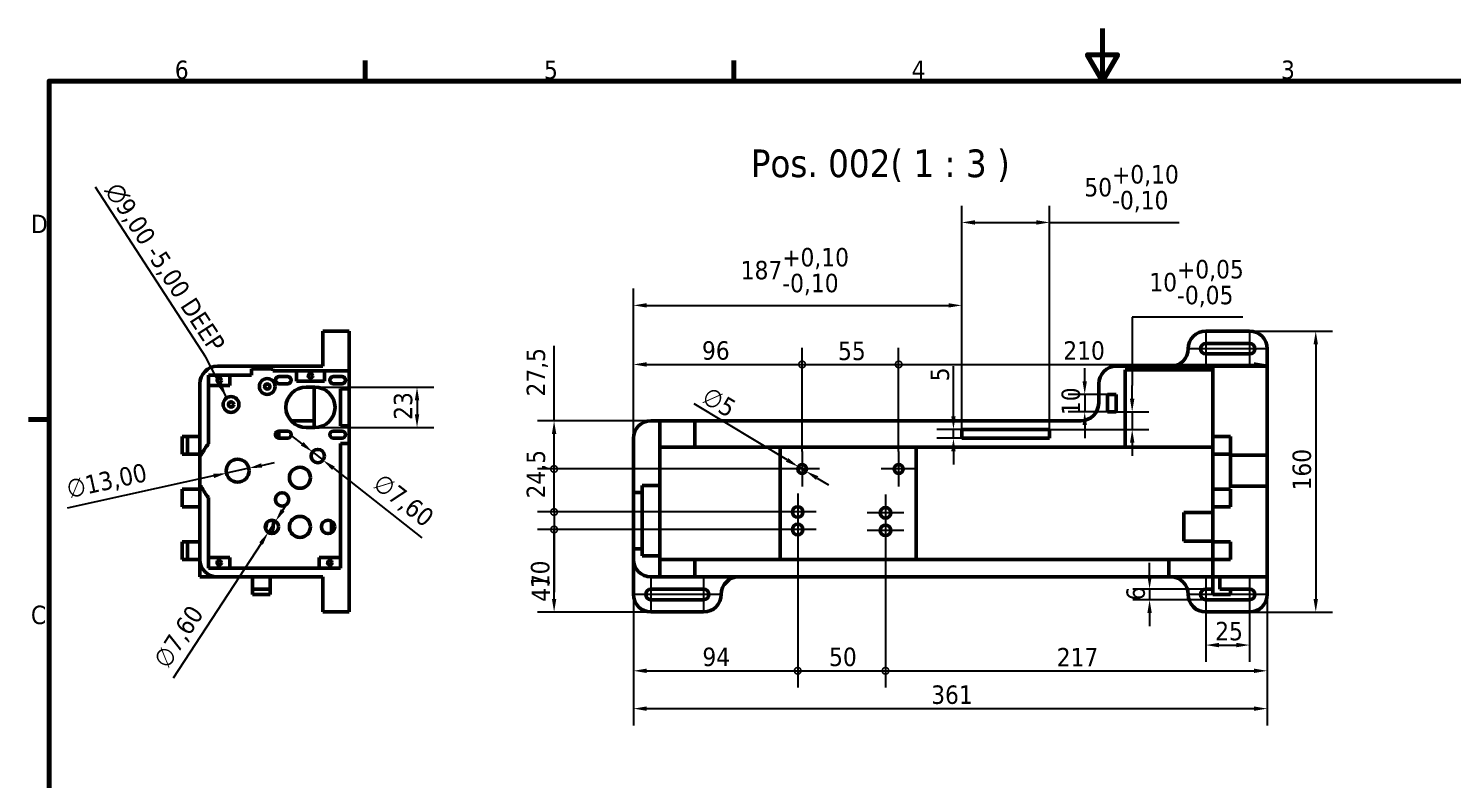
# Model space of a CAD drawing. Header units: millimetres. Extents: x 0 to 1260, y 0 to 891.
# Drawn here: x 18 to 829, y 463 to 891 of the extents above; entities that cross this region are included whole.
import ezdxf

# ---------------------------------------------------------------- set-up
doc = ezdxf.new("R2010")
doc.units = ezdxf.units.MM
doc.header["$LTSCALE"] = 3
for name, color, linetype, lineweight in [('Border (ISO)', 7, 'Continuous', 70), ('Center Mark (ISO)', 7, 'Continuous', 25), ('Dimension (ISO)', 7, 'Continuous', 25), ('Symbol (ISO)', 7, 'Continuous', 25), ('Visible (ISO)', 7, 'Continuous', 50)]:
    doc.layers.add(name, color=color, linetype=linetype, lineweight=lineweight)
doc.styles.add('Label Text (ISO)', font='tahoma.ttf')
doc.styles.add('Note Text (ISO)', font='tahoma.ttf')
doc.dimstyles.new('Default (ISO)', dxfattribs={"dimscale": 3, "dimtxt": 3.5, "dimasz": 2.5, "dimexe": 3.175, "dimexo": 0, "dimgap": 0.762, "dimtad": 1, "dimrnd": 1e-08, "dimzin": 0, "dimtxsty": 'Note Text (ISO)', "dimcen": 0.09, "dimdle": 10, "dimclrd": 256, "dimclre": 256, "dimclrt": 256, "dimazin": 0, "dimtfac": 1.001486, "dimtmove": 0, "dimatfit": 3, "dimfxl": 1, "dimtolj": 1, "dimtzin": 0, "dimlwd": -1, "dimlwe": -1, "dimarcsym": 0})
doc.dimstyles.new('Default (ISO)$7', dxfattribs={"dimscale": 3, "dimtxt": 3.5, "dimasz": 2.5, "dimexe": 3.175, "dimexo": 0, "dimgap": 0.762, "dimtad": 1, "dimrnd": 1e-08, "dimzin": 0, "dimtxsty": 'Note Text (ISO)', "dimcen": 0.09, "dimdle": 10, "dimclrd": 256, "dimclre": 256, "dimclrt": 256, "dimazin": 0, "dimtfac": 1.001486, "dimtmove": 0, "dimatfit": 3, "dimfxl": 1, "dimtolj": 1, "dimtzin": 0, "dimlwd": -1, "dimlwe": -1, "dimarcsym": 0})

# ---------------------------------------------------------------- blocks, each defined once
blk = doc.blocks.new('Borders Default Border')
at = {"layer": 'Border (ISO)'}
for p, q in [((70, 287), (70, 290.9)), ((140, 287), (140, 290.9)), ((10, 222.75), (6.1, 222.75))]:
    blk.add_line(p, q, dxfattribs=at)
at = {"layer": 'Border (ISO)', "flags": 128}
for points in [[(210, 297), (210, 287), (207.11, 292), (212.89, 292), (210, 287)], [(10, 10), (10, 287), (410, 287), (410, 10), (10, 10)]]:
    blk.add_lwpolyline(points, dxfattribs=at)
at = {"layer": 'Border (ISO)', "char_height": 3.5, "attachment_point": 7, "style": 'Note Text (ISO)'}
for s, insert in [('6', (33.88, 287.33)), ('5', (103.98, 287.33)), ('4', (173.78, 287.4)), ('3', (243.91, 287.33)), ('D', (6.57, 258.13)), ('C', (6.56, 183.81))]:
    blk.add_mtext(s, dxfattribs=dict(at, insert=insert))
blk = doc.blocks.new('*D6')
at = {"layer": 'Defpoints', "color": 0, "transparency": 16777216}
for p in [(713.85, 718.52), (713.85, 558.52), (751.49, 558.52)]:
    blk.add_point(p, dxfattribs=at)
at = {"layer": 'Dimension (ISO)', "transparency": 16777216}
for p, q in [((713.85, 718.52), (761.01, 718.52)), ((751.49, 711.02), (751.49, 566.02)), ((713.85, 558.52), (761.01, 558.52))]:
    blk.add_line(p, q, dxfattribs=at)
for points in [[(750.24, 711.02), (752.74, 711.02), (751.49, 718.52)], [(750.24, 566.02), (752.74, 566.02), (751.49, 558.52)]]:
    blk.add_solid(points, dxfattribs=at)
at = {"layer": 'Dimension (ISO)', "transparency": 16777216, "insert": (738.27, 627.79), "char_height": 10.5, "attachment_point": 1, "rotation": 90, "style": 'Note Text (ISO)'}
blk.add_mtext('\\A1;160', dxfattribs=at)
blk = doc.blocks.new('*D10')
at = {"layer": 'Defpoints', "color": 0, "transparency": 16777216}
for p in [(723.85, 578.52), (362.85, 568.52), (723.85, 503.46)]:
    blk.add_point(p, dxfattribs=at)
at = {"layer": 'Dimension (ISO)', "transparency": 16777216}
for p, q in [((723.85, 578.52), (723.85, 493.94)), ((362.85, 568.52), (362.85, 493.94)), ((370.35, 503.46), (716.35, 503.46))]:
    blk.add_line(p, q, dxfattribs=at)
for points in [[(370.35, 504.71), (370.35, 502.21), (362.85, 503.46)], [(716.35, 504.71), (716.35, 502.21), (723.85, 503.46)]]:
    blk.add_solid(points, dxfattribs=at)
at = {"layer": 'Dimension (ISO)', "transparency": 16777216, "insert": (532.45, 516.68), "char_height": 10.5, "attachment_point": 1, "style": 'Note Text (ISO)'}
blk.add_mtext('\\A1;361', dxfattribs=at)
blk = doc.blocks.new('_DotSmall')
at = {"color": 0, "linetype": 'ByBlock', "const_width": 0.5}
blk.add_lwpolyline([(-0.0625, 0, 1), (0.0625, 0, 1)], format="xyb", close=True, dxfattribs=at)
blk = doc.blocks.new('*D11')
at = {"layer": 'Defpoints', "color": 0, "transparency": 16777216}
for p in [(456.43, 595.02), (362.85, 568.52), (456.43, 525.02)]:
    blk.add_point(p, dxfattribs=at)
at = {"layer": 'Dimension (ISO)', "transparency": 16777216}
for p, q in [((456.43, 595.02), (456.43, 515.5)), ((362.85, 568.52), (362.85, 515.5)), ((370.35, 525.02), (456.43, 525.02))]:
    blk.add_line(p, q, dxfattribs=at)
blk.add_solid([(370.35, 526.27), (370.35, 523.77), (362.85, 525.02)], dxfattribs=at)
at = {"layer": 'Dimension (ISO)', "transparency": 16777216, "xscale": 7.5, "yscale": 7.5, "zscale": 7.5}
blk.add_blockref('_DotSmall', (456.43, 525.02), dxfattribs=at)
at = {"layer": 'Dimension (ISO)', "transparency": 16777216, "insert": (402.15, 538.23), "char_height": 10.5, "attachment_point": 1, "style": 'Note Text (ISO)'}
blk.add_mtext('\\A1;94', dxfattribs=at)
blk = doc.blocks.new('*D13')
at = {"layer": 'Defpoints', "color": 0, "transparency": 16777216}
for p in [(456.43, 595.02), (506.43, 594.52), (506.43, 525.02)]:
    blk.add_point(p, dxfattribs=at)
at = {"layer": 'Dimension (ISO)', "transparency": 16777216}
for p, q in [((456.43, 595.02), (456.43, 515.5)), ((506.43, 594.52), (506.43, 515.5)), ((456.43, 525.02), (506.43, 525.02))]:
    blk.add_line(p, q, dxfattribs=at)
at = {"layer": 'Dimension (ISO)', "transparency": 16777216, "xscale": 7.5, "yscale": 7.5, "zscale": 7.5, "rotation": 180}
blk.add_blockref('_DotSmall', (456.43, 525.02), dxfattribs=at)
at = {"layer": 'Dimension (ISO)', "transparency": 16777216, "xscale": 7.5, "yscale": 7.5, "zscale": 7.5}
blk.add_blockref('_DotSmall', (506.43, 525.02), dxfattribs=at)
at = {"layer": 'Dimension (ISO)', "transparency": 16777216, "insert": (474.3, 538.24), "char_height": 10.5, "attachment_point": 1, "style": 'Note Text (ISO)'}
blk.add_mtext('\\A1;50', dxfattribs=at)
blk = doc.blocks.new('*D14')
at = {"layer": 'Defpoints', "color": 0, "transparency": 16777216}
for p in [(506.43, 594.52), (723.85, 588.52), (723.85, 525.02)]:
    blk.add_point(p, dxfattribs=at)
at = {"layer": 'Dimension (ISO)', "transparency": 16777216}
for p, q in [((506.43, 594.52), (506.43, 515.5)), ((723.85, 588.52), (723.85, 515.5)), ((506.43, 525.02), (716.35, 525.02))]:
    blk.add_line(p, q, dxfattribs=at)
blk.add_solid([(716.35, 526.27), (716.35, 523.77), (723.85, 525.02)], dxfattribs=at)
at = {"layer": 'Dimension (ISO)', "transparency": 16777216, "xscale": 7.5, "yscale": 7.5, "zscale": 7.5, "rotation": 180}
blk.add_blockref('_DotSmall', (506.43, 525.02), dxfattribs=at)
at = {"layer": 'Dimension (ISO)', "transparency": 16777216, "insert": (603.98, 538.03), "char_height": 10.5, "attachment_point": 1, "style": 'Note Text (ISO)'}
blk.add_mtext('\\A1;217', dxfattribs=at)
blk = doc.blocks.new('*D15')
at = {"layer": 'Defpoints', "color": 0, "transparency": 16777216}
for p in [(317.67, 605.52), (445.93, 605.52), (372.85, 558.52)]:
    blk.add_point(p, dxfattribs=at)
at = {"layer": 'Dimension (ISO)', "transparency": 16777216}
for p, q in [((445.93, 605.52), (308.14, 605.52)), ((317.67, 566.02), (317.67, 605.52)), ((372.85, 558.52), (308.14, 558.52))]:
    blk.add_line(p, q, dxfattribs=at)
blk.add_solid([(316.42, 566.02), (318.92, 566.02), (317.67, 558.52)], dxfattribs=at)
at = {"layer": 'Dimension (ISO)', "transparency": 16777216, "xscale": 7.5, "yscale": 7.5, "zscale": 7.5, "rotation": 90}
blk.add_blockref('_DotSmall', (317.67, 605.52), dxfattribs=at)
at = {"layer": 'Dimension (ISO)', "transparency": 16777216, "insert": (304.88, 564.35), "char_height": 10.5, "attachment_point": 1, "rotation": 90, "style": 'Note Text (ISO)'}
blk.add_mtext('\\A1;47', dxfattribs=at)
blk = doc.blocks.new('*D16')
at = {"layer": 'Defpoints', "color": 0, "transparency": 16777216}
for p in [(317.67, 615.52), (456.43, 615.52), (445.93, 605.52)]:
    blk.add_point(p, dxfattribs=at)
at = {"layer": 'Dimension (ISO)', "transparency": 16777216}
for p, q in [((317.67, 615.52), (317.67, 623.02)), ((456.43, 615.52), (308.14, 615.52)), ((317.67, 615.52), (317.67, 605.52)), ((445.93, 605.52), (308.14, 605.52)), ((317.67, 605.52), (317.67, 569.79))]:
    blk.add_line(p, q, dxfattribs=at)
at = {"layer": 'Dimension (ISO)', "transparency": 16777216, "xscale": 7.5, "yscale": 7.5, "zscale": 7.5}
for p, rotation in [((317.67, 615.52), 270), ((317.67, 605.52), 90)]:
    blk.add_blockref('_DotSmall', p, dxfattribs=dict(at, rotation=rotation))
at = {"layer": 'Dimension (ISO)', "transparency": 16777216, "insert": (304.45, 572.08), "char_height": 10.5, "attachment_point": 1, "rotation": 90, "style": 'Note Text (ISO)'}
blk.add_mtext('\\A1;10', dxfattribs=at)
blk = doc.blocks.new('*D17')
at = {"layer": 'Defpoints', "color": 0, "transparency": 16777216}
for p in [(317.67, 640.02), (448.93, 640.02), (456.43, 615.52)]:
    blk.add_point(p, dxfattribs=at)
at = {"layer": 'Dimension (ISO)', "transparency": 16777216}
for p, q in [((448.93, 640.02), (308.14, 640.02)), ((317.67, 615.52), (317.67, 640.02)), ((456.43, 615.52), (308.14, 615.52))]:
    blk.add_line(p, q, dxfattribs=at)
at = {"layer": 'Dimension (ISO)', "transparency": 16777216, "xscale": 7.5, "yscale": 7.5, "zscale": 7.5}
for p, rotation in [((317.67, 640.02), 90), ((317.67, 615.52), 270)]:
    blk.add_blockref('_DotSmall', p, dxfattribs=dict(at, rotation=rotation))
at = {"layer": 'Dimension (ISO)', "transparency": 16777216, "insert": (302.05, 623.24), "char_height": 10.5, "attachment_point": 1, "rotation": 90, "style": 'Note Text (ISO)'}
blk.add_mtext('\\A1;24,5', dxfattribs=at)
blk = doc.blocks.new('*D18')
at = {"layer": 'Defpoints', "color": 0, "transparency": 16777216}
for p in [(317.67, 667.52), (397.85, 667.52), (448.93, 640.02)]:
    blk.add_point(p, dxfattribs=at)
at = {"layer": 'Dimension (ISO)', "transparency": 16777216}
for p, q in [((317.67, 667.52), (317.67, 710.12)), ((397.85, 667.52), (308.14, 667.52)), ((317.67, 640.02), (317.67, 660.02)), ((448.93, 640.02), (308.14, 640.02))]:
    blk.add_line(p, q, dxfattribs=at)
blk.add_solid([(316.42, 660.02), (318.92, 660.02), (317.67, 667.52)], dxfattribs=at)
at = {"layer": 'Dimension (ISO)', "transparency": 16777216, "xscale": 7.5, "yscale": 7.5, "zscale": 7.5, "rotation": 270}
blk.add_blockref('_DotSmall', (317.67, 640.02), dxfattribs=at)
at = {"layer": 'Dimension (ISO)', "transparency": 16777216, "insert": (302.05, 681.34), "char_height": 10.5, "attachment_point": 1, "rotation": 90, "style": 'Note Text (ISO)'}
blk.add_mtext('\\A1;27,5', dxfattribs=at)
blk = doc.blocks.new('*D19')
at = {"layer": 'Defpoints', "color": 0, "transparency": 16777216}
for p in [(456.79, 641.31), (461.07, 638.73)]:
    blk.add_point(p, dxfattribs=at)
at = {"layer": 'Dimension (ISO)', "transparency": 16777216}
for p, q in [((450.36, 645.18), (397.44, 677.06)), ((461.07, 638.73), (456.79, 641.31)), ((467.5, 634.86), (473.92, 630.99))]:
    blk.add_line(p, q, dxfattribs=at)
for points in [[(451.01, 646.25), (449.72, 644.11), (456.79, 641.31)], [(468.14, 635.93), (466.85, 633.79), (461.07, 638.73)]]:
    blk.add_solid(points, dxfattribs=at)
at = {"layer": 'Dimension (ISO)', "transparency": 16777216, "insert": (406.41, 687.53), "char_height": 10.5, "attachment_point": 1, "rotation": 328.93653, "style": 'Note Text (ISO)'}
blk.add_mtext('\\A1;∅5', dxfattribs=at)
blk = doc.blocks.new('*D20')
at = {"layer": 'Defpoints', "color": 0, "transparency": 16777216}
for p in [(458.93, 699.57), (362.85, 657.52), (458.93, 650.02)]:
    blk.add_point(p, dxfattribs=at)
at = {"layer": 'Dimension (ISO)', "transparency": 16777216}
for p, q in [((362.85, 657.52), (362.85, 709.1)), ((458.93, 650.02), (458.93, 709.1)), ((370.35, 699.57), (458.93, 699.57))]:
    blk.add_line(p, q, dxfattribs=at)
blk.add_solid([(370.35, 700.82), (370.35, 698.32), (362.85, 699.57)], dxfattribs=at)
at = {"layer": 'Dimension (ISO)', "transparency": 16777216, "xscale": 7.5, "yscale": 7.5, "zscale": 7.5}
blk.add_blockref('_DotSmall', (458.93, 699.57), dxfattribs=at)
at = {"layer": 'Dimension (ISO)', "transparency": 16777216, "insert": (401.92, 712.79), "char_height": 10.5, "attachment_point": 1, "style": 'Note Text (ISO)'}
blk.add_mtext('\\A1;96', dxfattribs=at)
blk = doc.blocks.new('*D21')
at = {"layer": 'Defpoints', "color": 0, "transparency": 16777216}
for p in [(513.93, 699.57), (458.93, 650.02), (513.93, 650.02)]:
    blk.add_point(p, dxfattribs=at)
at = {"layer": 'Dimension (ISO)', "transparency": 16777216}
for p, q in [((458.93, 650.02), (458.93, 709.1)), ((513.93, 650.02), (513.93, 709.1)), ((458.93, 699.57), (513.93, 699.57))]:
    blk.add_line(p, q, dxfattribs=at)
at = {"layer": 'Dimension (ISO)', "transparency": 16777216, "xscale": 7.5, "yscale": 7.5, "zscale": 7.5, "rotation": 180}
blk.add_blockref('_DotSmall', (458.93, 699.57), dxfattribs=at)
at = {"layer": 'Dimension (ISO)', "transparency": 16777216, "xscale": 7.5, "yscale": 7.5, "zscale": 7.5}
blk.add_blockref('_DotSmall', (513.93, 699.57), dxfattribs=at)
at = {"layer": 'Dimension (ISO)', "transparency": 16777216, "insert": (479.38, 712.58), "char_height": 10.5, "attachment_point": 1, "style": 'Note Text (ISO)'}
blk.add_mtext('\\A1;55', dxfattribs=at)
blk = doc.blocks.new('*D22')
at = {"layer": 'Defpoints', "color": 0, "transparency": 16777216}
for p in [(723.85, 699.57), (723.85, 688.52), (513.93, 650.02)]:
    blk.add_point(p, dxfattribs=at)
at = {"layer": 'Dimension (ISO)', "transparency": 16777216}
for p, q in [((513.93, 650.02), (513.93, 709.1)), ((723.85, 688.52), (723.85, 709.1)), ((513.93, 699.57), (716.35, 699.57))]:
    blk.add_line(p, q, dxfattribs=at)
blk.add_solid([(716.35, 700.82), (716.35, 698.32), (723.85, 699.57)], dxfattribs=at)
at = {"layer": 'Dimension (ISO)', "transparency": 16777216, "xscale": 7.5, "yscale": 7.5, "zscale": 7.5, "rotation": 180}
blk.add_blockref('_DotSmall', (513.93, 699.57), dxfattribs=at)
at = {"layer": 'Dimension (ISO)', "transparency": 16777216, "insert": (607.71, 712.8), "char_height": 10.5, "attachment_point": 1, "style": 'Note Text (ISO)'}
blk.add_mtext('\\A1;210', dxfattribs=at)
blk = doc.blocks.new('*D23')
at = {"layer": 'Defpoints', "color": 0, "transparency": 16777216}
for p in [(688.85, 571.52), (656.85, 565.52), (688.85, 565.52)]:
    blk.add_point(p, dxfattribs=at)
at = {"layer": 'Dimension (ISO)', "transparency": 16777216}
for p, q in [((656.85, 579.02), (656.85, 586.52)), ((688.85, 571.52), (647.32, 571.52)), ((656.85, 571.52), (656.85, 565.52)), ((688.85, 565.52), (647.32, 565.52)), ((656.85, 558.02), (656.85, 550.52))]:
    blk.add_line(p, q, dxfattribs=at)
for points in [[(655.6, 579.02), (658.1, 579.02), (656.85, 571.52)], [(655.6, 558.02), (658.1, 558.02), (656.85, 565.52)]]:
    blk.add_solid(points, dxfattribs=at)
at = {"layer": 'Dimension (ISO)', "transparency": 16777216, "insert": (643.65, 565.12), "char_height": 10.5, "attachment_point": 1, "rotation": 90, "style": 'Note Text (ISO)'}
blk.add_mtext('\\A1;6', dxfattribs=at)
blk = doc.blocks.new('*D24')
at = {"layer": 'Defpoints', "color": 0, "transparency": 16777216}
for p in [(688.85, 558.02), (713.85, 558.02), (713.85, 539.68)]:
    blk.add_point(p, dxfattribs=at)
at = {"layer": 'Dimension (ISO)', "transparency": 16777216}
for p, q in [((688.85, 558.02), (688.85, 530.15)), ((713.85, 558.02), (713.85, 530.15)), ((696.35, 539.68), (706.35, 539.68))]:
    blk.add_line(p, q, dxfattribs=at)
for points in [[(696.35, 540.93), (696.35, 538.43), (688.85, 539.68)], [(706.35, 540.93), (706.35, 538.43), (713.85, 539.68)]]:
    blk.add_solid(points, dxfattribs=at)
at = {"layer": 'Dimension (ISO)', "transparency": 16777216, "insert": (694.23, 552.9), "char_height": 10.5, "attachment_point": 1, "style": 'Note Text (ISO)'}
blk.add_mtext('\\A1;25', dxfattribs=at)
blk = doc.blocks.new('*D25')
at = {"layer": 'Defpoints', "color": 0, "transparency": 16777216}
for p in [(549.85, 733.23), (362.85, 657.52), (549.85, 662.52)]:
    blk.add_point(p, dxfattribs=at)
at = {"layer": 'Dimension (ISO)', "transparency": 16777216}
for p, q in [((362.85, 657.52), (362.85, 742.76)), ((549.85, 662.52), (549.85, 742.76)), ((370.35, 733.23), (542.35, 733.23))]:
    blk.add_line(p, q, dxfattribs=at)
for points in [[(370.35, 734.48), (370.35, 731.98), (362.85, 733.23)], [(542.35, 734.48), (542.35, 731.98), (549.85, 733.23)]]:
    blk.add_solid(points, dxfattribs=at)
at = {"layer": 'Dimension (ISO)', "transparency": 16777216, "insert": (423.98, 765.95), "char_height": 10.5, "attachment_point": 1, "style": 'Note Text (ISO)'}
blk.add_mtext('\\A1;187{\\H10.5156;\\S+0,10^ -0,10;}', dxfattribs=at)
blk = doc.blocks.new('*D26')
at = {"layer": 'Defpoints', "color": 0, "transparency": 16777216}
for p in [(599.85, 780.48), (549.85, 662.52), (599.85, 662.52)]:
    blk.add_point(p, dxfattribs=at)
at = {"layer": 'Dimension (ISO)', "transparency": 16777216}
for p, q in [((549.85, 662.52), (549.85, 790.01)), ((599.85, 662.52), (599.85, 790.01)), ((557.35, 780.48), (592.35, 780.48)), ((599.85, 780.48), (673.78, 780.48))]:
    blk.add_line(p, q, dxfattribs=at)
for points in [[(557.35, 781.73), (557.35, 779.23), (549.85, 780.48)], [(592.35, 781.73), (592.35, 779.23), (599.85, 780.48)]]:
    blk.add_solid(points, dxfattribs=at)
at = {"layer": 'Dimension (ISO)', "transparency": 16777216, "insert": (619.71, 813.18), "char_height": 10.5, "attachment_point": 1, "style": 'Note Text (ISO)'}
blk.add_mtext('\\A1;50{\\H10.5156;\\S+0,10^ -0,10;}', dxfattribs=at)
blk = doc.blocks.new('*D27')
at = {"layer": 'Defpoints', "color": 0, "transparency": 16777216}
for p in [(545.13, 657.52), (549.85, 662.52), (549.85, 657.52)]:
    blk.add_point(p, dxfattribs=at)
at = {"layer": 'Dimension (ISO)', "transparency": 16777216}
for p, q in [((545.13, 670.02), (545.13, 698.51)), ((549.85, 662.52), (535.61, 662.52)), ((549.85, 657.52), (535.61, 657.52)), ((545.13, 657.52), (545.13, 662.52)), ((545.13, 650.02), (545.13, 642.52))]:
    blk.add_line(p, q, dxfattribs=at)
for points in [[(543.88, 670.02), (546.38, 670.02), (545.13, 662.52)], [(543.88, 650.02), (546.38, 650.02), (545.13, 657.52)]]:
    blk.add_solid(points, dxfattribs=at)
at = {"layer": 'Dimension (ISO)', "transparency": 16777216, "insert": (532.13, 689.96), "char_height": 10.5, "attachment_point": 1, "rotation": 90, "style": 'Note Text (ISO)'}
blk.add_mtext('\\A1;5', dxfattribs=at)
blk = doc.blocks.new('*D28')
at = {"layer": 'Defpoints', "color": 0, "transparency": 16777216}
for p in [(637.85, 672.52), (599.85, 662.52), (646.93, 662.52)]:
    blk.add_point(p, dxfattribs=at)
at = {"layer": 'Dimension (ISO)', "transparency": 16777216}
for p, q in [((709.9, 726.43), (646.93, 726.43)), ((646.93, 726.43), (646.93, 687.52)), ((646.93, 680.02), (646.93, 687.52)), ((637.85, 672.52), (656.46, 672.52)), ((646.93, 672.52), (646.93, 662.52)), ((599.85, 662.52), (656.46, 662.52)), ((646.93, 655.02), (646.93, 647.52))]:
    blk.add_line(p, q, dxfattribs=at)
for points in [[(645.68, 680.02), (648.18, 680.02), (646.93, 672.52)], [(645.68, 655.02), (648.18, 655.02), (646.93, 662.52)]]:
    blk.add_solid(points, dxfattribs=at)
at = {"layer": 'Dimension (ISO)', "transparency": 16777216, "insert": (656.72, 759.12), "char_height": 10.5, "attachment_point": 1, "style": 'Note Text (ISO)'}
blk.add_mtext('\\A1;10{\\H10.5156;\\S+0,05^ -0,05;}', dxfattribs=at)
blk = doc.blocks.new('*D29')
at = {"layer": 'Defpoints', "color": 0, "transparency": 16777216}
for p in [(632.85, 682.52), (619.91, 672.52), (632.85, 672.52)]:
    blk.add_point(p, dxfattribs=at)
at = {"layer": 'Dimension (ISO)', "transparency": 16777216}
for p, q in [((619.91, 690.02), (619.91, 697.52)), ((632.85, 682.52), (610.39, 682.52)), ((619.91, 682.52), (619.91, 672.52)), ((632.85, 672.52), (610.39, 672.52)), ((619.91, 665.02), (619.91, 657.52))]:
    blk.add_line(p, q, dxfattribs=at)
for points in [[(618.66, 690.02), (621.16, 690.02), (619.91, 682.52)], [(618.66, 665.02), (621.16, 665.02), (619.91, 672.52)]]:
    blk.add_solid(points, dxfattribs=at)
at = {"layer": 'Dimension (ISO)', "transparency": 16777216, "insert": (606.7, 670.73), "char_height": 10.5, "attachment_point": 1, "rotation": 90, "style": 'Note Text (ISO)'}
blk.add_mtext('\\A1;10', dxfattribs=at)
blk = doc.blocks.new('*D34')
at = {"layer": 'Defpoints', "color": 0, "transparency": 16777216}
for p in [(181.43, 686.62), (181.43, 663.62), (239.61, 663.62)]:
    blk.add_point(p, dxfattribs=at)
at = {"layer": 'Dimension (ISO)', "transparency": 16777216}
for p, q in [((181.43, 686.62), (249.13, 686.62)), ((239.61, 679.12), (239.61, 671.12)), ((181.43, 663.62), (249.13, 663.62))]:
    blk.add_line(p, q, dxfattribs=at)
for points in [[(238.36, 679.12), (240.86, 679.12), (239.61, 686.62)], [(238.36, 671.12), (240.86, 671.12), (239.61, 663.62)]]:
    blk.add_solid(points, dxfattribs=at)
at = {"layer": 'Dimension (ISO)', "transparency": 16777216, "insert": (226.39, 668.03), "char_height": 10.5, "attachment_point": 1, "rotation": 90, "style": 'Note Text (ISO)'}
blk.add_mtext('\\A1;23', dxfattribs=at)
blk = doc.blocks.new('*D35')
at = {"layer": 'Defpoints', "color": 0, "transparency": 16777216}
for p in [(131.08, 637.63), (143.77, 640.42)]:
    blk.add_point(p, dxfattribs=at)
at = {"layer": 'Dimension (ISO)', "transparency": 16777216}
for p, q in [((151.1, 642.03), (158.42, 643.64)), ((123.75, 636.02), (40.27, 617.67)), ((143.77, 640.42), (131.08, 637.63))]:
    blk.add_line(p, q, dxfattribs=at)
for points in [[(150.83, 643.25), (151.37, 640.81), (143.77, 640.42)], [(123.48, 637.24), (124.02, 634.8), (131.08, 637.63)]]:
    blk.add_solid(points, dxfattribs=at)
at = {"layer": 'Dimension (ISO)', "transparency": 16777216, "insert": (39.11, 633.57), "char_height": 10.5, "attachment_point": 1, "rotation": 12.3967, "style": 'Note Text (ISO)'}
blk.add_mtext('\\A1;∅13,00', dxfattribs=at)
blk = doc.blocks.new('*D36')
at = {"layer": 'Defpoints', "color": 0, "transparency": 16777216}
for p in [(180.09, 649.73), (186.07, 645.04)]:
    blk.add_point(p, dxfattribs=at)
at = {"layer": 'Dimension (ISO)', "transparency": 16777216}
for p, q in [((174.19, 654.36), (168.29, 658.99)), ((180.09, 649.73), (186.07, 645.04)), ((191.97, 640.41), (242.36, 600.87))]:
    blk.add_line(p, q, dxfattribs=at)
for points in [[(174.96, 655.35), (173.42, 653.38), (180.09, 649.73)], [(192.74, 641.4), (191.2, 639.43), (186.07, 645.04)]]:
    blk.add_solid(points, dxfattribs=at)
at = {"layer": 'Dimension (ISO)', "transparency": 16777216, "insert": (220.21, 638.32), "char_height": 10.5, "attachment_point": 1, "rotation": 321.88205, "style": 'Note Text (ISO)'}
blk.add_mtext('\\A1;∅7,60', dxfattribs=at)
blk = doc.blocks.new('*D37')
at = {"layer": 'Defpoints', "color": 0, "transparency": 16777216}
for p in [(159, 610.21), (154.85, 603.84)]:
    blk.add_point(p, dxfattribs=at)
at = {"layer": 'Dimension (ISO)', "transparency": 16777216}
for p, q in [((163.09, 616.49), (167.19, 622.78)), ((159, 610.21), (154.85, 603.84)), ((150.76, 597.56), (100.72, 520.74))]:
    blk.add_line(p, q, dxfattribs=at)
for points in [[(162.05, 617.17), (164.14, 615.81), (159, 610.21)], [(149.71, 598.24), (151.81, 596.87), (154.85, 603.84)]]:
    blk.add_solid(points, dxfattribs=at)
at = {"layer": 'Dimension (ISO)', "transparency": 16777216, "insert": (88.74, 531.27), "char_height": 10.5, "attachment_point": 1, "rotation": 56.91823, "style": 'Note Text (ISO)'}
blk.add_mtext('\\A1;∅7,60', dxfattribs=at)

msp = doc.modelspace()

# ---------------------------------------------------------------- linework, layer by layer
at = {"layer": 'Center Mark (ISO)', "linetype": 'Continuous'}
for p, q in [((688.8499, 719.0239), (688.8499, 698.0239)), ((713.8499, 719.0239), (713.8499, 698.0239)), ((703.8499, 708.5239), (678.3499, 708.5239)), ((724.3499, 708.5239), (698.8499, 708.5239)), ((458.9299, 650.0239), (458.9299, 630.0239)), ((513.9299, 650.0239), (513.9299, 630.0239)), ((468.9299, 640.0239), (448.9299, 640.0239)), ((523.9299, 640.0239), (503.9299, 640.0239)), ((456.4299, 626.0239), (456.4299, 605.0239)), ((506.4299, 625.5239), (506.4299, 604.5239)), ((466.9299, 615.5239), (445.9299, 615.5239)), ((456.4299, 616.0239), (456.4299, 595.0239)), ((516.9299, 615.0239), (495.9299, 615.0239)), ((506.4299, 615.5239), (506.4299, 594.5239)), ((466.9299, 605.5239), (445.9299, 605.5239)), ((516.9299, 605.0239), (495.9299, 605.0239)), ((372.8499, 579.0239), (372.8499, 558.0239)), ((402.8499, 579.0239), (402.8499, 558.0239)), ((688.8499, 579.0239), (688.8499, 558.0239)), ((713.8499, 579.0239), (713.8499, 558.0239)), ((387.8499, 568.5239), (362.3499, 568.5239)), ((413.3499, 568.5239), (387.8499, 568.5239)), ((703.8499, 568.5239), (678.3499, 568.5239)), ((724.3499, 568.5239), (698.8499, 568.5239))]:
    msp.add_line(p, q, dxfattribs=at)
at = {"layer": 'Visible (ISO)'}
for p, q in [((200.926, 718.5239), (185.926, 718.5239)), ((185.926, 708.5239), (185.926, 718.5239)), ((200.926, 718.5239), (200.926, 708.5239)), ((713.8499, 718.5239), (688.8499, 718.5239)), ((185.926, 698.5239), (185.926, 708.5239)), ((200.926, 696.0239), (200.926, 708.5239)), ((688.8499, 711.5239), (713.8499, 711.5239)), ((723.8499, 698.5239), (723.8499, 708.5239)), ((185.926, 698.5239), (125.926, 698.5239)), ((637.8499, 698.5239), (667.8499, 698.5239)), ((667.8499, 698.5239), (667.8499, 696.5239)), ((692.8499, 698.5239), (667.8499, 698.5239)), ((713.8499, 705.5239), (688.8499, 705.5239)), ((723.8499, 698.5239), (692.8499, 698.5239)), ((692.8499, 688.5239), (692.8499, 698.5239)), ((723.8499, 698.5239), (723.8499, 688.5239)), ((120.926, 654.321), (120.926, 693.5239)), ((120.926, 693.5239), (145.4102, 693.5239)), ((132.926, 687.5239), (132.926, 693.5239)), ((145.4102, 693.5239), (145.4102, 697.0239)), ((145.4102, 697.0239), (157.4102, 697.0239)), ((157.4102, 697.0239), (157.4102, 696.0239)), ((157.4102, 696.0239), (200.926, 696.0239)), ((160.926, 692.6176), (165.926, 692.6176)), ((170.926, 696.0239), (170.926, 690.0239)), ((170.926, 690.0239), (186.926, 690.0239)), ((186.926, 690.0239), (186.926, 696.0239)), ((191.926, 692.6176), (196.926, 692.6176)), ((200.926, 685.6176), (200.926, 696.0239)), ((642.8499, 652.5239), (642.8499, 696.5239)), ((642.8499, 696.5239), (667.8499, 696.5239)), ((667.8499, 696.5239), (692.8499, 696.5239)), ((115.926, 688.5239), (115.926, 648.4048)), ((120.926, 687.5239), (132.926, 687.5239)), ((165.926, 688.6176), (160.926, 688.6176)), ((176.426, 686.6176), (181.426, 686.6176)), ((180.926, 663.6176), (180.926, 686.6176)), ((196.926, 688.6176), (191.926, 688.6176)), ((195.926, 685.6176), (195.926, 664.6176)), ((200.926, 685.6176), (195.926, 685.6176)), ((200.926, 664.6176), (200.926, 685.6176)), ((627.8499, 688.5239), (627.8499, 677.5239)), ((632.8499, 672.5239), (632.8499, 682.5239)), ((632.8499, 682.5239), (637.8499, 682.5239)), ((637.8499, 682.5239), (637.8499, 672.5239)), ((692.8499, 688.5239), (692.8499, 658.5239)), ((723.8499, 688.5239), (723.8499, 648.4048)), ((180.926, 667.5239), (167.7896, 667.5239)), ((377.8499, 667.5239), (372.8499, 667.5239)), ((377.8499, 630.5239), (377.8499, 667.5239)), ((397.8499, 667.5239), (377.8499, 667.5239)), ((617.8499, 667.5239), (397.8499, 667.5239)), ((397.8499, 652.5239), (397.8499, 667.5239)), ((637.8499, 672.5239), (632.8499, 672.5239)), ((108.926, 658.5239), (105.926, 658.5239)), ((105.926, 648.5239), (105.926, 658.5239)), ((108.926, 648.5239), (108.926, 658.5239)), ((108.926, 658.5239), (115.926, 658.5239)), ((160.926, 661.6176), (160.926, 657.6176)), ((160.926, 661.6176), (165.926, 661.6176)), ((165.926, 657.6176), (160.926, 657.6176)), ((181.426, 663.6176), (176.426, 663.6176)), ((191.926, 661.6176), (196.926, 661.6176)), ((196.926, 657.6176), (191.926, 657.6176)), ((195.926, 664.6176), (200.926, 664.6176)), ((200.926, 654.6176), (200.926, 664.6176)), ((362.8499, 657.5239), (362.8499, 626.6239)), ((549.8499, 657.5239), (549.8499, 662.5239)), ((549.8499, 662.5239), (599.8499, 662.5239)), ((599.8499, 657.5239), (549.8499, 657.5239)), ((599.8499, 662.5239), (599.8499, 657.5239)), ((702.8499, 658.5239), (692.8499, 658.5239)), ((692.8499, 658.5239), (692.8499, 648.5239)), ((702.8499, 648.5239), (702.8499, 658.5239)), ((200.926, 654.6176), (195.926, 654.6176)), ((195.926, 654.6176), (195.926, 583.5239)), ((200.926, 654.6176), (200.926, 568.5239)), ((377.8499, 652.5239), (397.8499, 652.5239)), ((397.8499, 652.5239), (642.8499, 652.5239)), ((446.4299, 652.5239), (446.4299, 588.5239)), ((523.9299, 588.5239), (523.9299, 652.5239)), ((642.8499, 652.5239), (692.8499, 652.5239)), ((108.926, 648.5239), (105.926, 648.5239)), ((115.926, 648.5239), (108.926, 648.5239)), ((115.926, 629.6431), (115.926, 648.4048)), ((692.8499, 648.5239), (692.8499, 628.5239)), ((692.8499, 648.5239), (702.8499, 648.5239)), ((702.8499, 629.6431), (702.8499, 648.4048)), ((702.8499, 647.9048), (723.8499, 647.9048)), ((723.8499, 648.4048), (723.8499, 647.9048)), ((723.8499, 647.9048), (723.8499, 630.1431)), ((115.926, 628.5239), (105.926, 628.5239)), ((105.926, 618.5239), (105.926, 628.5239)), ((115.926, 629.6431), (115.926, 588.5239)), ((362.8499, 626.6239), (367.8499, 626.6239)), ((362.8499, 594.4239), (362.8499, 626.6239)), ((367.8499, 630.5239), (377.8499, 630.5239)), ((367.8499, 626.6239), (367.8499, 630.5239)), ((367.8499, 594.4239), (367.8499, 626.6239)), ((377.8499, 630.5239), (377.8499, 590.5239)), ((702.8499, 628.5239), (692.8499, 628.5239)), ((692.8499, 628.5239), (692.8499, 618.5239)), ((723.8499, 630.1431), (702.8499, 630.1431)), ((702.8499, 618.5239), (702.8499, 628.5239)), ((723.8499, 630.1431), (723.8499, 629.6431)), ((723.8499, 629.6431), (723.8499, 588.5239)), ((115.926, 618.5239), (105.926, 618.5239)), ((120.926, 583.5239), (120.926, 623.7269)), ((692.8499, 618.5239), (692.8499, 598.5239)), ((692.8499, 618.5239), (702.8499, 618.5239)), ((190.926, 603.7928), (190.926, 610.255)), ((676.3499, 615.255), (676.3499, 598.7928)), ((692.8499, 615.255), (676.3499, 615.255)), ((108.926, 598.5239), (105.926, 598.5239)), ((105.926, 588.5239), (105.926, 598.5239)), ((108.926, 588.5239), (108.926, 598.5239)), ((108.926, 598.5239), (115.926, 598.5239)), ((362.8499, 594.4239), (362.8499, 588.5239)), ((367.8499, 594.4239), (362.8499, 594.4239)), ((367.8499, 590.5239), (367.8499, 594.4239)), ((676.3499, 598.7928), (692.8499, 598.7928)), ((702.8499, 598.5239), (692.8499, 598.5239)), ((692.8499, 598.5239), (692.8499, 588.5239)), ((702.8499, 588.5239), (702.8499, 598.5239)), ((108.926, 588.5239), (105.926, 588.5239)), ((115.926, 588.5239), (108.926, 588.5239)), ((115.926, 578.5239), (115.926, 588.5239)), ((132.926, 589.5239), (120.926, 589.5239)), ((132.926, 583.5239), (132.926, 589.5239)), ((183.926, 589.5239), (183.926, 583.5239)), ((195.926, 589.5239), (183.926, 589.5239)), ((362.8499, 588.5239), (362.8499, 568.5239)), ((377.8499, 590.5239), (367.8499, 590.5239)), ((377.8499, 578.5239), (377.8499, 590.5239)), ((397.8499, 588.5239), (377.8499, 588.5239)), ((397.8499, 578.5239), (397.8499, 588.5239)), ((397.8499, 588.5239), (667.8499, 588.5239)), ((692.8499, 588.5239), (667.8499, 588.5239)), ((667.8499, 588.5239), (667.8499, 578.5239)), ((692.8499, 578.5239), (692.8499, 588.5239)), ((692.8499, 588.5239), (702.8499, 588.5239)), ((723.8499, 588.5239), (723.8499, 578.5239)), ((125.926, 578.5239), (115.926, 578.5239)), ((195.926, 583.5239), (120.926, 583.5239)), ((125.926, 578.5239), (185.926, 578.5239)), ((145.926, 571.5239), (145.926, 578.5239)), ((155.926, 578.5239), (155.926, 571.5239)), ((185.926, 568.5239), (185.926, 578.5239)), ((372.8499, 578.5239), (377.8499, 578.5239)), ((377.8499, 578.5239), (397.8499, 578.5239)), ((667.8499, 578.5239), (397.8499, 578.5239)), ((667.8499, 578.5239), (692.8499, 578.5239)), ((692.8499, 578.5239), (723.8499, 578.5239)), ((692.8499, 578.5239), (692.8499, 568.5239)), ((696.8499, 571.5239), (696.8499, 578.5239)), ((723.8499, 568.5239), (723.8499, 578.5239)), ((155.926, 571.5239), (145.926, 571.5239)), ((145.926, 571.5239), (145.926, 568.5239)), ((155.926, 568.5239), (145.926, 568.5239)), ((155.926, 571.5239), (155.926, 568.5239)), ((185.926, 558.5239), (185.926, 568.5239)), ((200.926, 568.5239), (200.926, 558.5239)), ((372.8499, 571.5239), (402.8499, 571.5239)), ((688.8499, 571.5239), (692.8499, 571.5239)), ((702.8499, 568.5239), (692.8499, 568.5239)), ((702.8499, 571.5239), (696.8499, 571.5239)), ((702.8499, 571.5239), (702.8499, 568.5239)), ((702.8499, 571.5239), (713.8499, 571.5239)), ((402.8499, 565.5239), (372.8499, 565.5239)), ((713.8499, 565.5239), (688.8499, 565.5239)), ((185.926, 558.5239), (200.926, 558.5239)), ((372.8499, 558.5239), (402.8499, 558.5239)), ((688.8499, 558.5239), (713.8499, 558.5239))]:
    msp.add_line(p, q, dxfattribs=at)
for centre, radius in [((126.926, 690.5239), 1.25), ((154.295, 686.9874), 4.5), ((178.926, 693.0239), 1.25), ((154.295, 686.9874), 1.5), ((133.6842, 676.7797), 4.5), ((133.6842, 676.7797), 1.5), ((183.0801, 647.3889), 3.8), ((137.426, 639.0239), 6.5), ((172.926, 635.0239), 6), ((458.9299, 640.0239), 2.5), ((513.9299, 640.0239), 2.5), ((162.7718, 622.6589), 3.8), ((456.4299, 615.5239), 3), ((506.4299, 615.0239), 3), ((156.926, 607.0239), 3.8), ((172.926, 607.0239), 6), ((188.926, 607.0239), 3.8), ((456.4299, 605.5239), 3), ((506.4299, 605.0239), 3), ((126.926, 586.5239), 1.25), ((189.926, 586.5239), 1.25)]:
    msp.add_circle(centre, radius, dxfattribs=at)
for centre, radius, start, end in [((688.8499, 708.5239), 10, 90, 180), ((713.8499, 708.5239), 10, 0, 90), ((668.8499, 708.5239), 10, 270, 0), ((688.8499, 708.5239), 3, 90, 270), ((713.8499, 708.5239), 3, 270, 90), ((125.926, 688.5239), 10, 90, 180), ((637.8499, 688.5239), 10, 90, 180), ((160.926, 690.6176), 2, 90, 270), ((165.926, 690.6176), 2, 270, 90), ((191.926, 690.6176), 2, 90, 270), ((196.926, 690.6176), 2, 270, 90), ((176.426, 675.1176), 11.5, 90, 270), ((181.426, 675.1176), 11.5, 270, 90), ((617.8499, 677.5239), 10, 270, 0), ((372.8499, 657.5239), 10, 90, 180), ((160.926, 659.6176), 2, 90, 270), ((165.926, 659.6176), 2, 270, 90), ((191.926, 659.6176), 2, 90, 270), ((196.926, 659.6176), 2, 270, 90), ((137.426, 639.0239), 22.5, 137.1665719, 155.9293854), ((116.426, 648.4048), 0.5, 180, 335.9293854), ((116.426, 629.6431), 0.5, 24.0706146, 180), ((137.426, 639.0239), 22.5, 204.0706146, 222.8334281), ((137.926, 610.5239), 16.1, 343.0019821, 356.1230672), ((137.926, 610.5239), 20, 338.6487756, 0.4762737), ((125.926, 588.5239), 10, 180, 270), ((372.8499, 588.5239), 10, 180, 270), ((422.8499, 568.5239), 10, 90, 180), ((668.8499, 568.5239), 10, 0, 90), ((372.8499, 568.5239), 10, 180, 270), ((372.8499, 568.5239), 3, 90, 270), ((402.8499, 568.5239), 3, 270, 90), ((402.8499, 568.5239), 10, 270, 0), ((688.8499, 568.5239), 10, 180, 270), ((688.8499, 568.5239), 3, 90, 270), ((713.8499, 568.5239), 3, 270, 90), ((713.8499, 568.5239), 10, 270, 0)]:
    msp.add_arc(centre, radius, start, end, dxfattribs=at)

# ---------------------------------------------------------------- block references
at = {"xscale": 3, "yscale": 3, "zscale": 3}
msp.add_blockref('Borders Default Border', (0, 0), dxfattribs=at)

# ---------------------------------------------------------------- texts
at = {"layer": 'Symbol (ISO)', "insert": (423.7814, 803.4465), "char_height": 15.749999, "attachment_point": 7, "style": 'Label Text (ISO)'}
msp.add_mtext(' Pos. 002( 1 : 3 )', dxfattribs=at)
at = {"layer": 'Symbol (ISO)', "insert": (120.7589, 704.7446), "char_height": 10.5, "width": 117.169697, "attachment_point": 9, "rotation": 302.9896405, "line_spacing_factor": 0.6125, "style": 'Note Text (ISO)'}
msp.add_mtext('\\fAIGDT|b0|i0;\\H10.5000;n\\fTahoma|b0|i0;\\H10.5000;9,00 -5,00 DEEP', dxfattribs=at)

# ---------------------------------------------------------------- dimensions: what is measured, and where the dimension line sits
at = {"layer": 'Dimension (ISO)'}
for base, p1, p2, angle, override, picture, middle in [((599.8499, 780.485), (549.8499, 662.5239), (599.8499, 662.5239), 180, {"dimgap": 0.762, "dimdec": 0, "dimtol": 1, "dimlim": 0, "dimtp": 0.1, "dimtm": 0.1, "dimtdec": 2, "dimtofl": 0, "dimatfit": 2}, '*D26', (645.5988, 780.485)), ((549.8499, 733.2341), (362.8499, 657.5239), (549.8499, 662.5239), 180, {"dimgap": 0.762, "dimdec": 0, "dimtol": 1, "dimlim": 0, "dimtp": 0.1, "dimtm": 0.1, "dimtdec": 2, "dimtofl": 0, "dimatfit": 1}, '*D25', (453.4535, 733.2341)), ((646.9313, 662.5239), (637.8499, 672.5239), (599.8499, 662.5239), 270, {"dimgap": 0.762, "dimtih": 1, "dimtoh": 1, "dimdec": 0, "dimtol": 1, "dimlim": 0, "dimtp": 0.05, "dimtm": 0.05, "dimtdec": 2, "dimtofl": 1, "dimtmove": 1, "dimatfit": 1}, '*D28', (647.9593, 726.4266)), ((751.489, 558.5239), (713.8499, 718.5239), (713.8499, 558.5239), 270, {"dimgap": 0.762, "dimdec": 0, "dimtol": 0, "dimlim": 0, "dimtp": 0, "dimtm": 0, "dimtdec": 2, "dimtofl": 0, "dimatfit": 1}, '*D6', (751.489, 638.5239)), ((317.668, 667.5239), (448.9299, 640.0239), (397.8499, 667.5239), 90, {"dimgap": 0.762, "dimdec": 1, "dimblk1": 'DotSmall', "dimsah": 1, "dimdle": 0, "dimtol": 0, "dimlim": 0, "dimtp": 0, "dimtm": 0, "dimtdec": 2, "dimtofl": 0, "dimatfit": 2}, '*D18', (317.668, 694.5866)), ((458.9299, 699.5728), (362.8499, 657.5239), (458.9299, 650.0239), 180, {"dimgap": 0.762, "dimdec": 0, "dimblk2": 'DotSmall', "dimsah": 1, "dimdle": 0, "dimtol": 0, "dimlim": 0, "dimtp": 0, "dimtm": 0, "dimtdec": 2, "dimtofl": 0, "dimatfit": 1}, '*D20', (409.3282, 699.5728)), ((513.9299, 699.5728), (458.9299, 650.0239), (513.9299, 650.0239), 180, {"dimgap": 0.762, "dimdec": 0, "dimblk1": 'DotSmall', "dimblk2": 'DotSmall', "dimsah": 1, "dimdle": 0, "dimtol": 0, "dimlim": 0, "dimtp": 0, "dimtm": 0, "dimtdec": 2, "dimtofl": 0, "dimatfit": 1}, '*D21', (486.4499, 699.5728)), ((723.8499, 699.5728), (513.9299, 650.0239), (723.8499, 688.5239), 180, {"dimgap": 0.762, "dimdec": 0, "dimblk1": 'DotSmall', "dimsah": 1, "dimdle": 0, "dimtol": 0, "dimlim": 0, "dimtp": 0, "dimtm": 0, "dimtdec": 2, "dimtofl": 0, "dimatfit": 1}, '*D22', (618.8549, 699.5728)), ((545.1329, 657.5239), (549.8499, 662.5239), (549.8499, 657.5239), 270, {"dimgap": 0.762, "dimdec": 0, "dimtol": 0, "dimlim": 0, "dimtp": 0, "dimtm": 0, "dimtdec": 2, "dimtofl": 1, "dimatfit": 1}, '*D27', (545.1329, 693.0918)), ((619.9123, 672.5239), (632.8499, 682.5239), (632.8499, 672.5239), 90, {"dimgap": 0.762, "dimdec": 0, "dimtol": 0, "dimlim": 0, "dimtp": 0, "dimtm": 0, "dimtdec": 2, "dimtofl": 1, "dimatfit": 1}, '*D29', (619.9123, 677.5239)), ((239.6093, 663.6176), (181.426, 686.6176), (181.426, 663.6176), 90, {"dimgap": 0.762, "dimdec": 0, "dimtol": 0, "dimlim": 0, "dimtp": 0, "dimtm": 0, "dimtdec": 2, "dimtofl": 0, "dimatfit": 1}, '*D34', (239.6093, 675.1176)), ((317.668, 640.0239), (456.4299, 615.5239), (448.9299, 640.0239), 90, {"dimgap": 0.762, "dimdec": 1, "dimblk1": 'DotSmall', "dimblk2": 'DotSmall', "dimsah": 1, "dimdle": 0, "dimtol": 0, "dimlim": 0, "dimtp": 0, "dimtm": 0, "dimtdec": 2, "dimtofl": 0, "dimatfit": 1}, '*D17', (317.668, 636.4894)), ((317.668, 615.5239), (445.9299, 605.5239), (456.4299, 615.5239), 90, {"dimgap": 0.762, "dimdec": 0, "dimblk1": 'DotSmall', "dimblk2": 'DotSmall', "dimsah": 1, "dimdle": 0, "dimtol": 0, "dimlim": 0, "dimtp": 0, "dimtm": 0, "dimtdec": 2, "dimtofl": 1, "dimatfit": 1}, '*D16', (317.668, 578.8738)), ((317.668, 605.5239), (372.8499, 558.5239), (445.9299, 605.5239), 90, {"dimgap": 0.762, "dimdec": 0, "dimblk2": 'DotSmall', "dimsah": 1, "dimdle": 0, "dimtol": 0, "dimlim": 0, "dimtp": 0, "dimtm": 0, "dimtdec": 2, "dimtofl": 0, "dimatfit": 1}, '*D15', (317.668, 571.8303)), ((456.4299, 525.0239), (362.8499, 568.5239), (456.4299, 595.0239), 180, {"dimgap": 0.762, "dimdec": 0, "dimblk2": 'DotSmall', "dimsah": 1, "dimdle": 0, "dimtol": 0, "dimlim": 0, "dimtp": 0, "dimtm": 0, "dimtdec": 2, "dimtofl": 0, "dimatfit": 1}, '*D11', (409.6199, 525.0239)), ((506.4299, 525.0239), (456.4299, 595.0239), (506.4299, 594.5239), 180, {"dimgap": 0.762, "dimdec": 0, "dimblk1": 'DotSmall', "dimblk2": 'DotSmall', "dimsah": 1, "dimdle": 0, "dimtol": 0, "dimlim": 0, "dimtp": 0, "dimtm": 0, "dimtdec": 2, "dimtofl": 0, "dimatfit": 1}, '*D13', (481.4499, 525.0239)), ((723.8499, 525.0239), (506.4299, 594.5239), (723.8499, 588.5239), 180, {"dimgap": 0.762, "dimdec": 0, "dimblk1": 'DotSmall', "dimsah": 1, "dimdle": 0, "dimtol": 0, "dimlim": 0, "dimtp": 0, "dimtm": 0, "dimtdec": 2, "dimtofl": 0, "dimatfit": 1}, '*D14', (615.1599, 525.0239)), ((656.8499, 565.5239), (688.8499, 571.5239), (688.8499, 565.5239), 270, {"dimgap": 0.762, "dimdec": 0, "dimtol": 0, "dimlim": 0, "dimtp": 0, "dimtm": 0, "dimtdec": 2, "dimtofl": 1, "dimatfit": 1}, '*D23', (656.8499, 568.5239)), ((723.8499, 503.4615), (362.8499, 568.5239), (723.8499, 578.5239), 180, {"dimgap": 0.762, "dimdec": 0, "dimtol": 0, "dimlim": 0, "dimtp": 0, "dimtm": 0, "dimtdec": 2, "dimtofl": 0, "dimatfit": 1}, '*D10', (543.3499, 503.4615)), ((713.8499, 539.6788), (688.8499, 558.0239), (713.8499, 558.0239), 180, {"dimgap": 0.762, "dimdec": 0, "dimtol": 0, "dimlim": 0, "dimtp": 0, "dimtm": 0, "dimtdec": 2, "dimtofl": 0, "dimatfit": 1}, '*D24', (701.3499, 539.6788))]:
    dim = msp.add_linear_dim(base=base, p1=p1, p2=p2, angle=angle, dimstyle='Default (ISO)', override=override, dxfattribs=at)
    dim.commit()
    dim.dimension.update_dxf_attribs({"geometry": picture, "text_midpoint": middle, "dimtype": 160})
for p1, p2, override, picture, middle in [((461.0714, 638.734), (456.7884, 641.3139), {"dimgap": 0.762, "dimdec": 0, "dimlfac": 1, "dimtol": 0, "dimlim": 0, "dimtp": 0, "dimtm": 0, "dimtdec": 2, "dimatfit": 2}, '*D19', (407.0829, 671.255)), ((180.0905, 649.7346), (186.0697, 645.0433), {"dimgap": 0.762, "dimdec": 2, "dimlfac": 1, "dimtol": 0, "dimlim": 0, "dimtp": 0, "dimtm": 0, "dimtdec": 2, "dimatfit": 2}, '*D36', (225.5174, 614.0924)), ((143.7744, 640.4194), (131.0775, 637.6285), {"dimgap": 0.762, "dimdec": 2, "dimlfac": 1, "dimtol": 0, "dimlim": 0, "dimtp": 0, "dimtm": 0, "dimtdec": 2, "dimatfit": 2}, '*D35', (65.0333, 623.1118)), ((159.0001, 610.2079), (154.8518, 603.8399), {"dimgap": 0.762, "dimdec": 2, "dimlfac": 1, "dimtol": 0, "dimlim": 0, "dimtp": 0, "dimtm": 0, "dimtdec": 2, "dimatfit": 2}, '*D37', (112.4081, 538.6861))]:
    dim = msp.add_diameter_dim_2p(p1=p1, p2=p2, dimstyle='Default (ISO)', override=override, dxfattribs=at)
    dim.commit()
    dim.dimension.update_dxf_attribs({"geometry": picture, "text_midpoint": middle, "dimtype": 163})

# ---------------------------------------------------------------- leaders
at = {"layer": 'Symbol (ISO)', "annotation_type": 0, "has_hookline": 1, "hookline_direction": 1, "text_width": 115.3544, "horizontal_direction": (0.544487, -0.838769, 0)}
msp.add_leader([(131.234, 680.5542), (119.291, 703.7918)], dimstyle='Default (ISO)$7', override={"dimgap": 0, "dimtad": 1}, dxfattribs=at)

doc.saveas('drawing.dxf')
